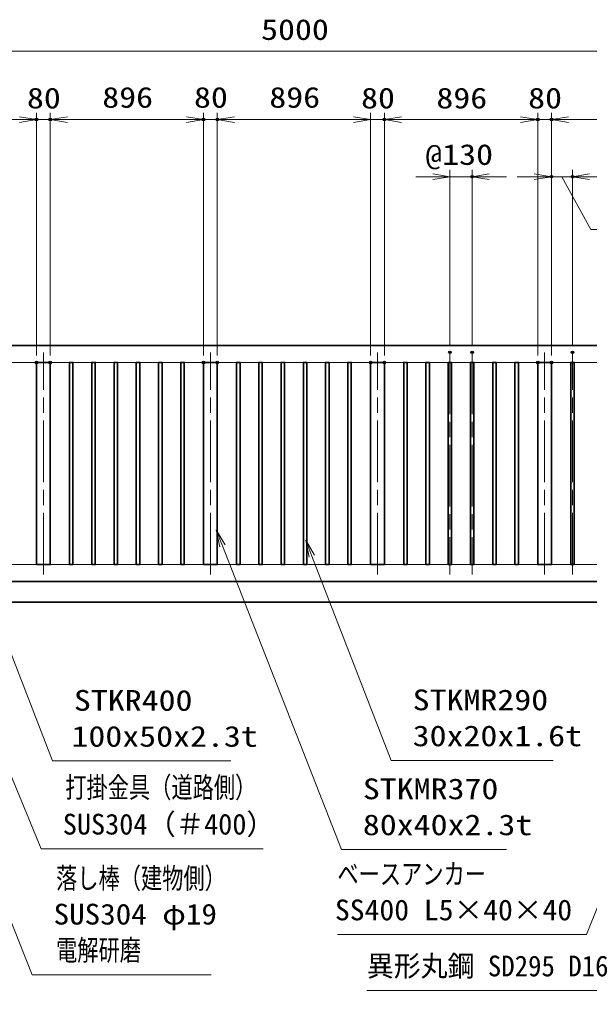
# Model space of a CAD drawing. Units: millimetres at full size. Extents: x -11880 to 11880, y -8400 to 8400.
# Drawn here: x 754 to 4085, y -2921 to 2750 of the extents above; entities that cross this region are included whole.
import ezdxf
from ezdxf.enums import TextEntityAlignment as Align

# ---------------------------------------------------------------- set-up
doc = ezdxf.new("R2010")
doc.units = ezdxf.units.MM
doc.header["$LTSCALE"] = 30
doc.header["$PDMODE"] = 32
doc.header["$PDSIZE"] = 15
doc.linetypes.add('USER1', pattern=[18, 12, -1.5, 3, -1.5])
for name, color, linetype, lineweight in [('0-1_外形線', 7, 'Continuous', 35), ('0-2_軸線', 200, 'USER1', 15), ('0-4_寸法線', 4, 'Continuous', 18), ('0-5_0', 7, 'Continuous', 18)]:
    doc.layers.add(name, color=color, linetype=linetype, lineweight=lineweight)
doc.layers.add('0-6_Defpoints', color=7, linetype='Continuous')
doc.styles.add('ＭＳ ゴシック', font='')
doc.styles.get('ＭＳ ゴシック').set_extended_font_data('MS Gothic')

# ---------------------------------------------------------------- blocks, each defined once
blk = doc.blocks.new('S287')
at = {"layer": '0-4_寸法線'}
for points in [[(2363129.7, 81035982.1), (2331857.7, 81035982.1), (2320116.3, 81066244.6), (2319031.2, 81069041.4)], [(2320582.5, 81066425.4), (2319031.2, 81069041.4), (2319650.2, 81066063.7)]]:
    blk.add_lwpolyline(points, dxfattribs=at)
at = {"layer": '0-4_寸法線', "color": 254, "style": 'ＭＳ ゴシック', "width": 1.2}
for s, p in [('STKR400', (2335625.7, 81043682.7)), ('100x50x2.3t', (2335193.7, 81037382.7))]:
    blk.add_text(s, height=3637, dxfattribs=at).set_placement(p, align=Align.BOTTOM_LEFT)
blk = doc.blocks.new('S288')
at = {"layer": '0-4_寸法線'}
for points in [[(2419621.1, 81036070.4), (2391229.1, 81036070.4), (2377345, 81071872.9), (2376260.3, 81074669.9)], [(2377811.1, 81072053.7), (2376260.3, 81074669.9), (2376878.8, 81071692.1)]]:
    blk.add_lwpolyline(points, dxfattribs=at)
at = {"layer": '0-4_寸法線', "color": 254, "style": 'ＭＳ ゴシック', "width": 1.2}
for s, p in [('STKMR290', (2394997.1, 81043771)), ('30x20x1.6t', (2394997.1, 81037471))]:
    blk.add_text(s, height=3637, dxfattribs=at).set_placement(p, align=Align.BOTTOM_LEFT)
blk = doc.blocks.new('S289')
at = {"layer": '0-4_寸法線'}
for points in [[(2411468.3, 81020484.2), (2382500.3, 81020484.2), (2361668.8, 81073686.1), (2360575, 81076479.6)], [(2362134.3, 81073868.4), (2360575, 81076479.6), (2361203.2, 81073503.8)]]:
    blk.add_lwpolyline(points, dxfattribs=at)
at = {"layer": '0-4_寸法線', "color": 254, "style": 'ＭＳ ゴシック', "width": 1.2}
for s, p in [('STKMR370', (2386268.3, 81028184.8)), ('80x40x2.3t', (2386268.3, 81021884.8))]:
    blk.add_text(s, height=3637, dxfattribs=at).set_placement(p, align=Align.BOTTOM_LEFT)
blk = doc.blocks.new('_Open')
at = {"layer": '0-5_0', "color": 4}
blk.add_line((-30, 5), (0, 0), dxfattribs=at)
blk.add_lwpolyline([(-30, -5), (0, 0), (-30, 0)], dxfattribs=at)
blk = doc.blocks.new('S297')
at = {"layer": '0-4_寸法線'}
for points in [[(2359682.2, 80998531.3), (2328295, 80998531.3), (2302876.5, 81062569.7), (2301769.8, 81065358.1)], [(2303341.3, 81062754.2), (2301769.8, 81065358.1), (2302411.8, 81062385.3)]]:
    blk.add_lwpolyline(points, dxfattribs=at)
at = {"layer": '0-4_寸法線', "color": 254, "style": 'ＭＳ ゴシック'}
for s, width, p in [('落し棒（建物側）', 0.75, (2332495, 81012531.8)), ('SUS304 φ19', 1.1, (2332063, 81006231.8)), ('電解研磨', 0.75, (2332495, 80999931.8))]:
    blk.add_text(s, height=3637, dxfattribs=dict(at, width=width)).set_placement(p, align=Align.BOTTOM_LEFT)
blk = doc.blocks.new('S300')
at = {"layer": '0-4_寸法線'}
for points in [[(2381806.7, 81005573), (2425462.7, 81005573), (2444943.2, 81053918.4), (2446064.4, 81056701)], [(2445407, 81053731.6), (2446064.4, 81056701), (2444479.4, 81054105.3)]]:
    blk.add_lwpolyline(points, dxfattribs=at)
at = {"layer": '0-4_寸法線', "color": 254, "style": 'ＭＳ ゴシック'}
for s, width, p in [('ベースアンカー', 0.75, (2381806.7, 81013273.5)), ('SS400 L5×40×40', 1.05, (2381374.7, 81006973.5))]:
    blk.add_text(s, height=3637, dxfattribs=dict(at, width=width)).set_placement(p, align=Align.BOTTOM_LEFT)
blk = doc.blocks.new('S301')
at = {"layer": '0-4_寸法線'}
for points in [[(2386967.7, 80995753.7), (2431055.7, 80995753.7), (2446164.3, 81032433.9), (2447306.8, 81035207.9)], [(2446626.6, 81032243.5), (2447306.8, 81035207.9), (2445701.9, 81032624.4)]]:
    blk.add_lwpolyline(points, dxfattribs=at)
at = {"layer": '0-4_寸法線', "color": 254, "style": 'ＭＳ ゴシック', "width": 0.95}
blk.add_text('異形丸鋼 SD295 D16', height=3637, dxfattribs=at).set_placement((2386967.7, 80997154.2), align=Align.BOTTOM_LEFT)
blk = doc.blocks.new('S304')
at = {"layer": '0-4_寸法線'}
for points in [[(2368783.6, 81020597.2), (2329908.4, 81020597.2), (2301930.9, 81088461.3), (2300787.5, 81091234.9)], [(2302393.2, 81088651.9), (2300787.5, 81091234.9), (2301468.6, 81088270.8)]]:
    blk.add_lwpolyline(points, dxfattribs=at)
at = {"layer": '0-4_寸法線', "color": 254, "style": 'ＭＳ ゴシック', "width": 0.75}
blk.add_text('打掛金具（道路側）', height=3637, dxfattribs=at).set_placement((2334108.4, 81028448.9), align=Align.BOTTOM_LEFT)
at = {"layer": '0-4_寸法線', "color": 254, "style": 'ＭＳ ゴシック'}
blk.add_text('SUS304（＃400）', height=3637, dxfattribs=at).set_placement((2333676.4, 81021997.7), align=Align.BOTTOM_LEFT)

msp = doc.modelspace()

# ---------------------------------------------------------------- linework, layer by layer
at = {"layer": '0-1_外形線'}
for p, q in [((4858.04, 846.63), (-141.96, 846.63)), ((-141.96, -533.37), (4858.04, -533.37)), ((-864.96, -653.37), (5588.04, -653.37))]:
    msp.add_line(p, q, dxfattribs=at)
for points in [[(934.04, 746.63), (854.04, 746.63), (854.04, -433.37), (934.04, -433.37)], [(1067.04, -433.37), (1047.04, -433.37), (1047.04, 746.63), (1067.04, 746.63)], [(1177.04, -433.37), (1197.04, -433.37), (1197.04, 746.63), (1177.04, 746.63)], [(1307.04, -433.37), (1327.04, -433.37), (1327.04, 746.63), (1307.04, 746.63)], [(1437.04, -433.37), (1457.04, -433.37), (1457.04, 746.63), (1437.04, 746.63)], [(1567.04, -433.37), (1587.04, -433.37), (1587.04, 746.63), (1567.04, 746.63)], [(1697.04, -433.37), (1717.04, -433.37), (1717.04, 746.63), (1697.04, 746.63)], [(1910.04, 746.63), (1830.04, 746.63), (1830.04, -433.37), (1910.04, -433.37)], [(2043.04, -433.37), (2023.04, -433.37), (2023.04, 746.63), (2043.04, 746.63)], [(2153.04, -433.37), (2173.04, -433.37), (2173.04, 746.63), (2153.04, 746.63)], [(2283.04, -433.37), (2303.04, -433.37), (2303.04, 746.63), (2283.04, 746.63)], [(2413.04, -433.37), (2433.04, -433.37), (2433.04, 746.63), (2413.04, 746.63)], [(2543.04, -433.37), (2563.04, -433.37), (2563.04, 746.63), (2543.04, 746.63)], [(2673.04, -433.37), (2693.04, -433.37), (2693.04, 746.63), (2673.04, 746.63)], [(2886.04, 746.63), (2806.04, 746.63), (2806.04, -433.37), (2886.04, -433.37)], [(3019.04, -433.37), (2999.04, -433.37), (2999.04, 746.63), (3019.04, 746.63)], [(3129.04, -433.37), (3149.04, -433.37), (3149.04, 746.63), (3129.04, 746.63)], [(3259.04, -433.37), (3279.04, -433.37), (3279.04, 746.63), (3259.04, 746.63)], [(3389.04, -433.37), (3409.04, -433.37), (3409.04, 746.63), (3389.04, 746.63)], [(3519.04, -433.37), (3539.04, -433.37), (3539.04, 746.63), (3519.04, 746.63)], [(3649.04, -433.37), (3669.04, -433.37), (3669.04, 746.63), (3649.04, 746.63)], [(3862.04, 746.63), (3782.04, 746.63), (3782.04, -433.37), (3862.04, -433.37)], [(3995.04, -433.37), (3975.04, -433.37), (3975.04, 746.63), (3995.04, 746.63)]]:
    msp.add_lwpolyline(points, close=True, dxfattribs=at)
at = {"layer": '0-2_軸線'}
for p, q in [((894.04, -492.37), (894.04, 805.63)), ((1870.04, -492.37), (1870.04, 805.63)), ((2846.04, -492.37), (2846.04, 805.63)), ((3269.04, 805.63), (3269.04, -492.37)), ((3399.04, 805.63), (3399.04, -492.37)), ((3822.04, -492.37), (3822.04, 805.63)), ((3985.04, -492.37), (3985.04, 805.63))]:
    msp.add_line(p, q, dxfattribs=at)
at = {"layer": '0-4_寸法線'}
for p, q in [((-141.96, 2565.19), (4858.04, 2565.19)), ((-41.96, 2165.19), (854.04, 2165.19)), ((854.04, 786.63), (854.04, 2205.19)), ((854.04, 786.63), (854.04, 2205.19)), ((854.04, 2165.19), (934.04, 2165.19)), ((934.04, 786.63), (934.04, 2205.19)), ((934.04, 786.63), (934.04, 2205.19)), ((1830.04, 2165.19), (934.04, 2165.19)), ((1034.04, 2165.19), (1134.04, 2165.19)), ((1730.04, 2165.19), (1630.04, 2165.19)), ((1830.04, 786.63), (1830.04, 2205.19)), ((1830.04, 786.63), (1830.04, 2205.19)), ((1910.04, 2165.19), (1830.04, 2165.19)), ((1910.04, 786.63), (1910.04, 2205.19)), ((1910.04, 786.63), (1910.04, 2205.19)), ((2806.04, 2165.19), (1910.04, 2165.19)), ((2010.04, 2165.19), (2110.04, 2165.19)), ((2706.04, 2165.19), (2606.04, 2165.19)), ((2806.04, 786.63), (2806.04, 2205.19)), ((2806.04, 786.63), (2806.04, 2205.19)), ((2806.04, 2165.19), (2886.04, 2165.19)), ((2886.04, 786.63), (2886.04, 2205.19)), ((2886.04, 786.63), (2886.04, 2205.19)), ((2886.04, 2165.19), (3782.04, 2165.19)), ((2986.04, 2165.19), (3086.04, 2165.19)), ((3682.04, 2165.19), (3582.04, 2165.19)), ((3782.04, 786.63), (3782.04, 2205.19)), ((3782.04, 786.63), (3782.04, 2205.19)), ((3782.04, 2165.19), (3862.04, 2165.19)), ((3862.04, 786.63), (3862.04, 2205.19)), ((3862.04, 786.63), (3862.04, 2205.19)), ((3862.04, 2165.19), (4758.04, 2165.19)), ((3962.04, 2165.19), (4062.04, 2165.19)), ((3169.04, 1831.37), (3069.04, 1831.37)), ((3269.04, 845.63), (3269.04, 1871.37)), ((3269.04, 1831.37), (3399.04, 1831.37)), ((3399.04, 845.63), (3399.04, 1871.37)), ((3499.04, 1831.37), (3599.04, 1831.37)), ((3762.04, 1831.37), (3662.04, 1831.37)), ((3862.04, 786.63), (3862.04, 1871.37)), ((3985.04, 1831.37), (3862.04, 1831.37)), ((3985.04, 845.63), (3985.04, 1871.37)), ((3985.04, 845.63), (3985.04, 1871.37)), ((4635.04, 1831.37), (3985.04, 1831.37))]:
    msp.add_line(p, q, dxfattribs=at)
msp.add_lwpolyline([(3923.54, 1831.37), (4092.83, 1522.37), (4441.63, 1522.37)], dxfattribs=at)
at = {"layer": '0-5_0'}
msp.add_line((-41.96, 746.63), (4758.04, 746.63), dxfattribs=at)
msp.add_lwpolyline([(4758.04, 746.63), (4758.04, -433.37), (-41.96, -433.37), (-41.96, -212.87)], dxfattribs=at)
at = {"layer": '0-6_Defpoints'}
for p in [(854.04, 2165.19), (934.04, 2165.19), (1830.04, 2165.19), (1910.04, 2165.19), (2886.04, 2165.19), (3782.04, 2165.19), (3862.04, 2165.19), (3399.04, 1831.37), (3862.04, 1831.37), (3985.04, 1831.37), (3269.04, 805.63), (3399.04, 805.63), (3985.04, 805.63), (854.04, 746.63), (934.04, 746.63), (1830.04, 746.63), (1910.04, 746.63), (2806.04, 746.63), (2886.04, 746.63), (3782.04, 746.63), (3862.04, 746.63)]:
    msp.add_point(p, dxfattribs=at)

# ---------------------------------------------------------------- block references
at = {"layer": '0-4_寸法線'}
for name, p, xscale, yscale in [('_Open', (854.04, 2165.19), 3.333333, 3.333333), ('_Open', (854.04, 2165.19), 3.333333, 3.333333), ('_Open', (1830.04, 2165.19), 3.333333, 3.333333), ('_Open', (1830.04, 2165.19), 3.333333, 3.333333), ('_Open', (2806.04, 2165.19), 3.333333, 3.333333), ('_Open', (2806.04, 2165.19), 3.333333, 3.333333), ('_Open', (3782.04, 2165.19), 3.333333, 3.333333), ('_Open', (3782.04, 2165.19), 3.333333, 3.333333), ('_Open', (3269.04, 1831.37), 3.333333, 3.333333), ('_Open', (3862.04, 1831.37), 3.333333, 3.333333), ('S304', (-76781.76, -2702779.54), 0.03333333, 0.03333333), ('S289', (-76781.76, -2702779.54), 0.03333333, 0.03333333), ('S288', (-76781.76, -2702779.54), 0.03333333, 0.03333333), ('S287', (-76781.76, -2702779.54), 0.03333333, 0.03333333), ('S297', (-76781.76, -2702779.54), 0.03333333, 0.03333333), ('S300', (-76781.76, -2702779.54), 0.03333333, 0.03333333), ('S301', (-76781.76, -2702779.54), 0.03333333, 0.03333333)]:
    msp.add_blockref(name, p, dxfattribs=dict(at, xscale=xscale, yscale=yscale))
at = {"layer": '0-4_寸法線', "xscale": 3.333333, "yscale": 3.333333, "rotation": 180}
for p in [(934.04, 2165.19), (934.04, 2165.19), (1910.04, 2165.19), (1910.04, 2165.19), (2886.04, 2165.19), (2886.04, 2165.19), (3862.04, 2165.19), (3862.04, 2165.19), (3399.04, 1831.37), (3985.04, 1831.37), (3985.04, 1831.37)]:
    msp.add_blockref('_Open', p, dxfattribs=at)

# ---------------------------------------------------------------- texts
at = {"layer": '0-4_寸法線', "color": 254, "style": 'ＭＳ ゴシック', "width": 1.2}
for s, p in [('5000', (2166.04, 2593.87)), ('80', (798.04, 2193.87)), ('896', (1238.04, 2197.87)), ('80', (1774.04, 2197.87)), ('896', (2214.04, 2197.87)), ('80', (2750.04, 2193.87)), ('896', (3190.04, 2193.87)), ('80', (3726.04, 2193.87)), ('@130', (3125.24, 1864.06))]:
    msp.add_text(s, height=121.2, dxfattribs=at).set_placement(p, align=Align.BOTTOM_LEFT)

doc.saveas('drawing.dxf')
